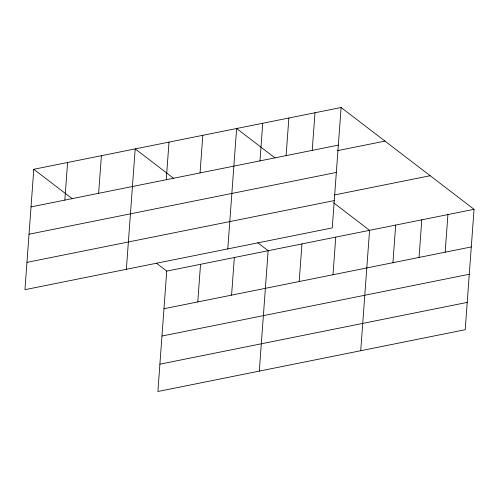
<?xml version="1.0" encoding="UTF-8"?>
<svg xmlns="http://www.w3.org/2000/svg" width="499" height="499" viewBox="0 0 499 499"><rect width="100%" height="100%" fill="white"/><g stroke="black" fill="none" stroke-linecap="round" stroke-linejoin="round"><path stroke-width="0.75" d="M33.789 169.286L24.95 289.682L332.265 227.9L341.11 107.503L33.789 169.286L72.18 198.683M64.833 200.111L67.596 162.487M98.64 193.313L101.403 155.694M126.366 269.298L135.204 148.895L173.596 178.293M166.248 179.721L169.011 142.103M156.374 263.166L166.735 271.1L157.89 391.497L465.211 329.714L474.05 209.318L341.11 107.503M200.055 172.928L202.819 135.304M197.772 301.926L200.536 264.302M227.781 248.907L236.62 128.505L275.005 157.909M231.58 295.127L234.343 257.509M259.979 160.878L262.742 123.253M259.305 371.113L268.144 250.71L257.79 242.776M286.102 155.626L288.865 118.001M299.188 281.536L301.951 243.917M312.224 150.374L314.988 112.755M332.995 274.743L335.758 237.119M360.721 350.722L369.559 230.32L333.613 202.787M392.919 262.692L395.682 225.068M419.041 257.44L421.805 219.822M445.164 252.188L447.927 214.57M31.032 206.904L338.347 145.122M337.212 150.704L384.979 141.098M29.023 234.224L336.338 172.442M334.648 194.922L430.182 175.717M26.958 262.368L334.274 200.586M166.735 271.1L474.05 209.318M163.971 308.725L471.287 246.936M161.963 336.039L469.278 274.257M159.898 364.183L467.214 302.4"/></g></svg>
